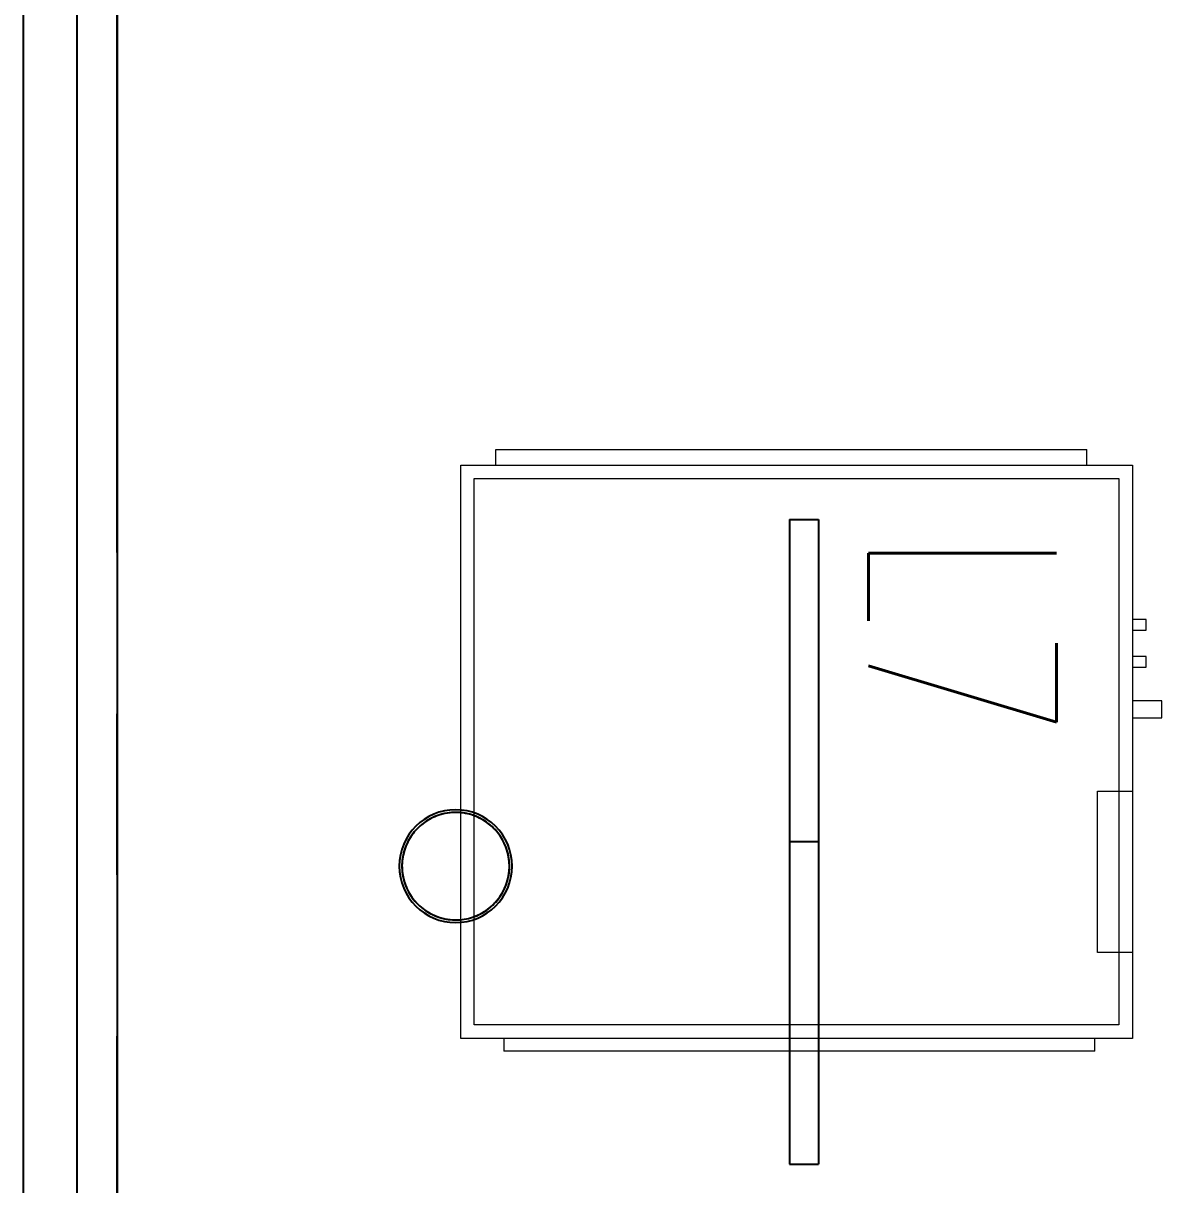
# Model space of a CAD drawing. Header units: millimetres. Extents: x -92759 to 184353, y -15225 to 86714.
# Drawn here: x -73708 to -71589, y 34323 to 36485 of the extents above; entities that cross this region are included whole.
import ezdxf

# ---------------------------------------------------------------- set-up
doc = ezdxf.new("R2010")
doc.units = ezdxf.units.MM
doc.linetypes.add('IDA - Grid Line', pattern=[2100, 1200, -300, 300, -300])
doc.linetypes.add('IDA - Hidden 065', pattern=[322.5, 225, -97.5])
for name, color, linetype in [('0-1', 9, 'Continuous'), ('0-L7', 1, 'Continuous'), ('A-_FLOR----_E', 8, 'Continuous'), ('C-_CPRK----_E', 8, 'Continuous'), ('C-_SITE----_E', 8, 'Continuous'), ('E-LIGHT----E', 1, 'Continuous'), ('M-ACMV_FCU', 5, 'Continuous')]:
    doc.layers.add(name, color=color, linetype=linetype)
for name, color, linetype, true_color in [('A-_DETA----_E-7', 7, 'IDA - Hidden 065', 0x969696), ('C-_CPRK----_E-1', 9, 'Continuous', 0x808080), ('S-_ANOTGRID_E-1', 9, 'IDA - Grid Line', 0x808080)]:
    doc.layers.add(name, color=color, linetype=linetype, true_color=true_color)
doc.layers.add('M-ACMV_FCU--PFCU', color=86, linetype='Continuous', lineweight=25)
doc.styles.add('T3', font='simplex.shx', dxfattribs={"width": 0.7, "height": 300})

# ---------------------------------------------------------------- blocks, each defined once
blk = doc.blocks.new('Standard Space - Ambulance Parking 7500 x 3300-7142841-BLK8_RHH_1ST STOREY PLAN')
at = {"layer": 'C-_CPRK----_E'}
for p, q in [((-50, 0), (-50, 7550)), ((50, 0), (50, 7450))]:
    blk.add_line(p, q, dxfattribs=at)
blk = doc.blocks.new('IDA - Bollard - 100R-8006047-BLK8_RHH_1ST STOREY PLAN')
at = {"layer": 'C-_SITE----_E', "flags": 128}
for points in [[(95.5, -4.2), (95.4, -0.2), (95.1, 3.8), (94.7, 7.8), (94.2, 11.7), (93.5, 15.7), (92.6, 19.6), (91.6, 23.4), (90.4, 27.2), (89, 31), (87.6, 34.7), (85.9, 38.4), (84.2, 42), (82.2, 45.5), (80.2, 48.9), (78, 52.3), (75.7, 55.5), (73.2, 58.7), (70.6, 61.7), (67.9, 64.7), (65.1, 67.5), (62.2, 70.3), (59.2, 72.9), (56, 75.3), (52.8, 77.7), (49.5, 79.9), (46.1, 82), (42.6, 84), (39, 85.8), (35.4, 87.5), (31.7, 89), (27.9, 90.4), (24.1, 91.6), (20.3, 92.7), (16.4, 93.6), (12.5, 94.3), (8.5, 94.9), (4.5, 95.4), (0.5, 95.7), (-3.5, 95.8), (-7.5, 95.7), (-11.5, 95.5), (-15.4, 95.2), (-19.4, 94.7), (-23.4, 94), (-27.3, 93.2), (-31.1, 92.2), (-35, 91), (-38.8, 89.8), (-42.5, 88.3), (-46.2, 86.7), (-49.8, 85), (-53.3, 83.1), (-56.7, 81.1), (-60.1, 78.9), (-63.4, 76.6), (-66.6, 74.2), (-69.7, 71.7), (-72.7, 69), (-75.5, 66.2), (-78.3, 63.3), (-80.9, 60.3), (-83.4, 57.2), (-85.8, 54), (-88.1, 50.7), (-90.2, 47.3), (-92.2, 43.9), (-94.1, 40.3), (-95.8, 36.7), (-97.4, 33), (-98.8, 29.3), (-100, 25.5), (-101.1, 21.7), (-102.1, 17.8), (-102.9, 13.8), (-103.5, 9.9), (-104, 5.9), (-104.4, 1.9), (-104.5, -2.1), (-104.5, -4.2)], [(-104.5, -4.2), (-104.5, -8.2), (-104.2, -12.2), (-103.8, -16.2), (-103.3, -20.1), (-102.6, -24.1), (-101.7, -28), (-100.7, -31.8), (-99.5, -35.7), (-98.1, -39.4), (-96.7, -43.2), (-95, -46.8), (-93.2, -50.4), (-91.3, -53.9), (-89.3, -57.3), (-87.1, -60.7), (-84.8, -63.9), (-82.3, -67.1), (-79.7, -70.1), (-77, -73.1), (-74.2, -75.9), (-71.3, -78.7), (-68.3, -81.3), (-65.1, -83.8), (-61.9, -86.1), (-58.6, -88.4), (-55.2, -90.5), (-51.7, -92.4), (-48.1, -94.2), (-44.5, -95.9), (-40.8, -97.4), (-37, -98.8), (-33.2, -100), (-29.4, -101.1), (-25.5, -102), (-21.5, -102.8), (-17.6, -103.4), (-13.6, -103.8), (-9.6, -104.1), (-5.6, -104.2), (-1.6, -104.2), (2.4, -104), (6.4, -103.6), (10.3, -103.1), (14.3, -102.4), (18.2, -101.6), (22.1, -100.6), (25.9, -99.5), (29.7, -98.2), (33.4, -96.7), (37.1, -95.1), (40.7, -93.4), (44.2, -91.5), (47.7, -89.5), (51, -87.3), (54.3, -85.1), (57.5, -82.6), (60.6, -80.1), (63.6, -77.4), (66.4, -74.7), (69.2, -71.8), (71.8, -68.8), (74.4, -65.6), (76.7, -62.4), (79, -59.1), (81.1, -55.8), (83.1, -52.3), (85, -48.7), (86.7, -45.1), (88.3, -41.5), (89.7, -37.7), (90.9, -33.9), (92.1, -30.1), (93, -26.2), (93.8, -22.3), (94.5, -18.3), (94.9, -14.4), (95.3, -10.4), (95.4, -6.4), (95.5, -4.2)]]:
    blk.add_lwpolyline(points, dxfattribs=at)
at = {"layer": 'C-_SITE----_E'}
for radius, start, end in [(105, 360, 180), (100, 360, 180), (105, 180, 360), (100, 200, 360)]:
    blk.add_arc((-4.5, -4.2), radius, start, end, dxfattribs=at)
blk = doc.blocks.new('A$Cb2bf8f38')
at = {"layer": 'A-_DETA----_E-7'}
blk.add_line((-30675, 28825), (-30675, -2425), dxfattribs=at)
at = {"layer": 'A-_FLOR----_E'}
blk.add_line((-30600, 7800), (-30600, -2400), dxfattribs=at)
at = {"layer": 'S-_ANOTGRID_E-1'}
blk.add_line((-30600, -20141.4), (-30600, 53272.8), dxfattribs=at)
at = {"layer": 'C-_CPRK----_E-1', "rotation": 180}
blk.add_blockref('Standard Space - Ambulance Parking 7500 x 3300-7142841-BLK8_RHH_1ST STOREY PLAN', (-30725, 7800), dxfattribs=at)
at = {"layer": 'C-_SITE----_E', "rotation": 89.99999999999997}
blk.add_blockref('IDA - Bollard - 100R-8006047-BLK8_RHH_1ST STOREY PLAN', (-29974.2, 2379.5), dxfattribs=at)
blk = doc.blocks.new('L7')
at = {"layer": 'E-LIGHT----E'}
for p, q in [((-600, -27), (-600, 27)), ((-600, 27), (600, 27)), ((0, 27), (0, -27)), ((600, -27), (600, 27)), ((-600, -27), (600, -27))]:
    blk.add_line(p, q, dxfattribs=at)
at = {"layer": 'E-LIGHT----E', "lineweight": 18, "style": 'T3', "width": 0.7}
blk.add_text('L7', height=350, dxfattribs=at).set_placement((-579.7, 120.4))
blk = doc.blocks.new('EL_B8_L1_R4')
at = {"layer": '0-L7', "rotation": 270}
blk.add_blockref('L7', (-18529, -38138.3), dxfattribs=at)
blk = doc.blocks.new('A$Cdc8841d0')
at = {"layer": 'M-ACMV_FCU--PFCU', "lineweight": 0}
for p, q in [((-550, 0), (-550, -24)), ((-550, 0), (550, 0)), ((550, -24), (550, 0)), ((-620, -24), (630, -24)), ((-620, -1091), (-620, -24)), ((630, -24), (630, -1091)), ((-595, -49), (605, -49)), ((-595, -1066), (-595, -49)), ((605, -49), (605, -1066)), ((605, -1066), (-595, -1066)), ((630, -1091), (-620, -1091)), ((-535, -1091), (-535, -1120)), ((565, -1091), (565, -1120)), ((565, -1120), (-535, -1120))]:
    blk.add_line(p, q, dxfattribs=at)
at = {"layer": 'M-ACMV_FCU--PFCU', "linetype": 'ByBlock', "lineweight": 0}
for p, q in [((-620, -620.4), (-674.8, -620.4)), ((-674.8, -620.4), (-674.8, -652.6)), ((-620, -652.6), (-620, -620.4)), ((-674.8, -652.6), (-620, -652.6)), ((-620, -715), (-646, -715)), ((-646, -715), (-646, -735)), ((-646, -735), (-620, -735)), ((-620, -735), (-620, -715)), ((-620, -784), (-645.7, -784)), ((-645.7, -784), (-645.7, -804)), ((-620, -804), (-620, -784)), ((-645.7, -804), (-620, -804))]:
    blk.add_line(p, q, dxfattribs=at)
at = {"layer": 'M-ACMV_FCU--PFCU', "lineweight": 0}
blk.add_lwpolyline([(-555, -184), (-555, -484), (-620, -484), (-620, -184)], close=True, dxfattribs=at)
blk = doc.blocks.new('ACMV_B8L1_R9')
at = {"layer": 'M-ACMV_FCU--PFCU', "lineweight": 5, "rotation": 180}
blk.add_blockref('A$Cdc8841d0', (217539.5, -75383), dxfattribs=at)

msp = doc.modelspace()

# ---------------------------------------------------------------- block references
at = {"layer": '0-1'}
msp.add_blockref('A$Cb2bf8f38', (-42933, 32541.2), dxfattribs=at)

# ---------------------------------------------------------------- next in the draw order: block references
at = {"color": 0}
msp.add_blockref('EL_B8_L1_R4', (-53725.9, 73099.6), dxfattribs=at)

# ---------------------------------------------------------------- next in the draw order: block references
at = {"layer": 'M-ACMV_FCU', "color": 5}
msp.add_blockref('ACMV_B8L1_R9', (-289803, 109954.6), dxfattribs=at)

doc.saveas('drawing.dxf')
